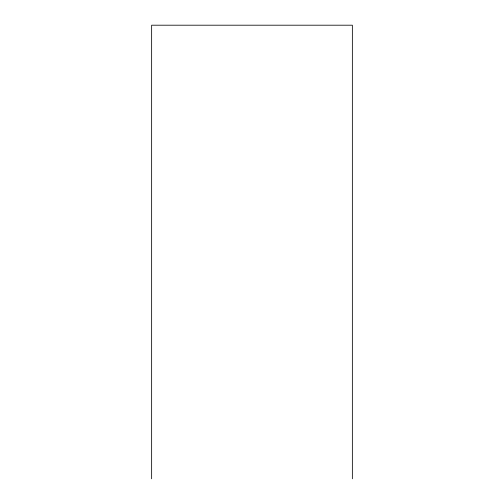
<?xml version="1.0" encoding="UTF-8"?>
<svg xmlns="http://www.w3.org/2000/svg" width="504" height="504" viewBox="0 0 504 504"><rect width="100%" height="100%" fill="white"/><g stroke="black" fill="none" stroke-linecap="round" stroke-linejoin="round"><path stroke-width="0.76" d="M352.359 478.8L352.359 25.2L151.641 25.2L151.641 478.8"/></g></svg>
